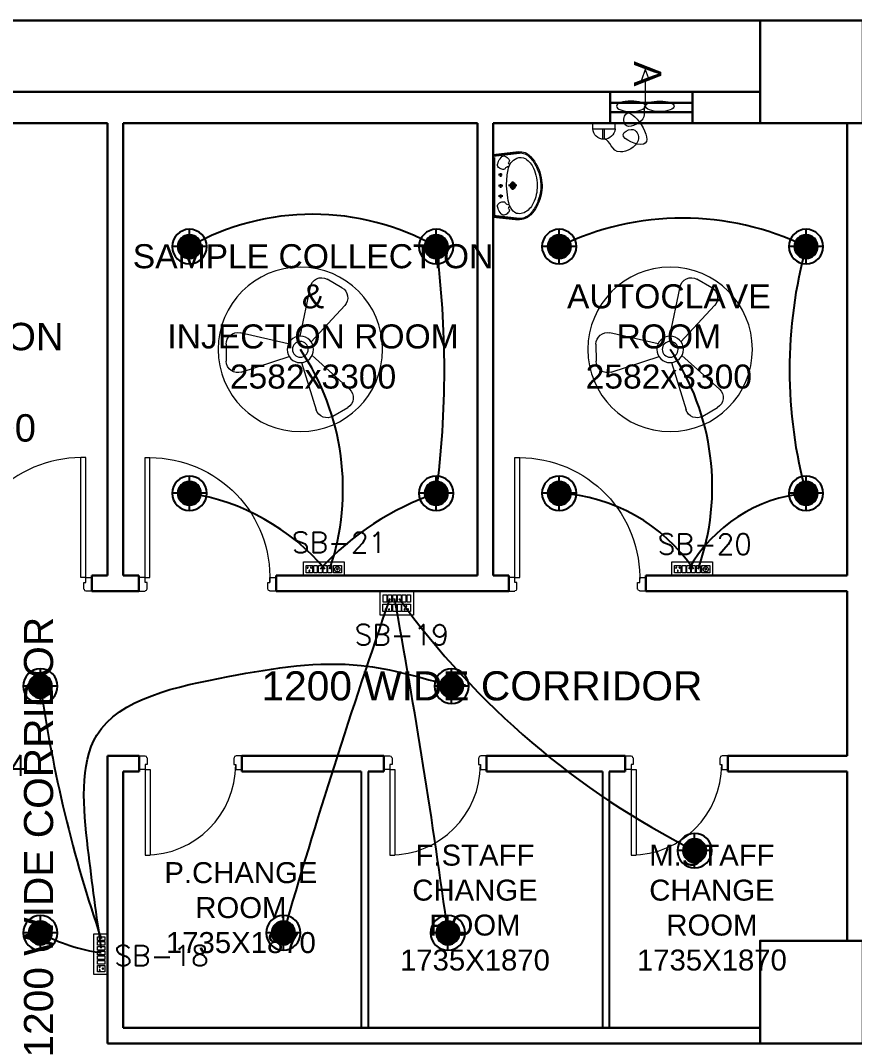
# Model space of a CAD drawing. Header units: millimetres. Extents: x 3552052 to 4144896, y -707811 to -630695.
# Drawn here: x 3625480 to 3631564, y -645404 to -637939 of the extents above; entities that cross this region are included whole.
import ezdxf
from ezdxf.enums import TextEntityAlignment as Align

# ---------------------------------------------------------------- set-up
doc = ezdxf.new("R2010")
doc.units = ezdxf.units.MM
doc.header["$LTSCALE"] = 6
doc.header["$MEASUREMENT"] = 0
doc.linetypes.add('HIDDEN', pattern=[0.375, 0.25, -0.125])
doc.layers.get('0').update_dxf_attribs({"linetype": 'CONTINUOUS', "lineweight": 0})
for name, color, linetype, lineweight in [('Chajja', 7, 'CONTINUOUS', 0), ('COL', 5, 'CONTINUOUS', 0), ('DIM', 7, 'CONTINUOUS', 0), ('DOOR', 44, 'CONTINUOUS', 0), ('ELE-1200MM CEILINGFAN', 6, 'CONTINUOUS', 0), ('ELE-12M RAW&UPS SB', 40, 'CONTINUOUS', 0), ('ELE-12W LED', 1, 'CONTINUOUS', 0), ('ELE-12W UPS LIGHT', 3, 'CONTINUOUS', 0), ('ELE-4M RAW P.SB', 40, 'CONTINUOUS', 0), ('ELE-4M UPS P.SB', 3, 'CONTINUOUS', 0), ('ELE-6M RAW P.SB', 40, 'HIDDEN', 0), ('ELE-EXHAUST FAN', 10, 'CONTINUOUS', 0), ('ELE-LIGHTING WIRRING', 7, 'CONTINUOUS', 0), ('JOINERY', 7, 'CONTINUOUS', 0), ('P-Wall', 36, 'CONTINUOUS', 0), ('WALL', 8, 'CONTINUOUS', 0), ('Window', 161, 'CONTINUOUS', 0)]:
    doc.layers.add(name, color=color, linetype=linetype, lineweight=lineweight)
doc.layers.add('ELE-LIGHTING WIRING', color=7, linetype='CONTINUOUS', lineweight=0, true_color=0x63d7b6)
doc.styles.add('ARIAL', font='arial.ttf')
doc.styles.add('ROMANS', font='romans.shx')

# ---------------------------------------------------------------- blocks, each defined once
blk = doc.blocks.new('QWE')
at = {"layer": 'ELE-12W UPS LIGHT', "lineweight": 25}
h = blk.add_hatch(dxfattribs=at)
h.set_pattern_fill('ANSI31', color=8)
h.set_pattern_definition([(45, (-1135553.9097, 459369.4158), (-2.24506403, 2.24506403), [])])
edge = h.paths.add_edge_path()
edge.add_arc((0, 0), 85.7, 0, 360)
at = {"layer": 'ELE-12W UPS LIGHT', "color": 3, "lineweight": 25}
for p, q in [((0, -126.1), (0, 126.1)), ((-126.1, 0), (126.1, 0))]:
    blk.add_line(p, q, dxfattribs=at)
for radius in [126.1, 85.7]:
    blk.add_circle((0, 0), radius, dxfattribs=at)
blk = doc.blocks.new('A$C19B8274B')
at = {"layer": 'DOOR'}
for p, q in [((-45, 925), (-80, 925)), ((-80, 50), (-80, 925)), ((-45, 50), (-45, 925)), ((-45, 50), (-80, 50)), ((-955, -50), (-955, -47.5)), ((-940, -35), (-942.5, -35)), ((-60, -35), (-57.5, -35)), ((-45, -50), (-45, -47.5))]:
    blk.add_line(p, q, dxfattribs=at)
for points in [[(-940, 15), (-955, 15), (-955, 50), (-1000, 50), (-1000, -50), (-955, -50)], [(-940, -35), (-940, 15)], [(-60, 15), (-45, 15), (-45, 50), (0, 50), (0, -50), (-45, -50)], [(-60, -35), (-60, 15)]]:
    blk.add_lwpolyline(points, dxfattribs=at)
at = {"layer": 'DOOR', "color": 145}
blk.add_arc((-80, 50), 875, 90, 182.29244, dxfattribs=at)
at = {"layer": 'DOOR'}
for centre, start, end in [((-955, -35), 270, 0), ((-45, -35), 180, 270)]:
    blk.add_arc(centre, 12.5, start, end, dxfattribs=at)
blk = doc.blocks.new('750')
at = {"layer": 'DOOR'}
for p, q in [((-50, 705), (-47.5, 705)), ((-35, 690), (-35, 692.5)), ((50, 45), (50, 80)), ((50, 80), (675, 80)), ((675, 45), (675, 80)), ((-50, 45), (-47.5, 45)), ((-35, 60), (-35, 57.5)), ((50, 45), (675, 45))]:
    blk.add_line(p, q, dxfattribs=at)
for points in [[(15, 690), (15, 705), (50, 705), (50, 750), (-50, 750), (-50, 705)], [(-35, 690), (15, 690)], [(15, 60), (15, 45), (50, 45), (50, 0), (-50, 0), (-50, 45)], [(-35, 60), (15, 60)]]:
    blk.add_lwpolyline(points, dxfattribs=at)
for centre, start, end in [((-35, 705), 180, 270), ((-35, 45), 90, 180)]:
    blk.add_arc(centre, 12.5, start, end, dxfattribs=at)
at = {"layer": 'DOOR', "color": 145}
blk.add_arc((15, 45), 660, 0, 90, dxfattribs=at)
blk = doc.blocks.new('u46')
at = {"color": 8, "lineweight": 25}
for p, q in [((-10.2, 228.4), (174.5, 249.1)), ((-10.2, 220.4), (181.2, 241.9)), ((-0.6, -208.9), (0.6, 208.9)), ((56.5, 80.8), (29.2, 80.8)), ((44.2, 92.9), (44.2, 66.7)), ((61.7, 1.6), (29.2, 1.6)), ((44.2, 13.7), (44.2, -12.6)), ((163.2, 3), (101.8, 3)), ((133.1, -27.2), (133.1, 33.1)), ((61.7, -73.2), (29.2, -73.2)), ((44.2, -61.1), (44.2, -87.4)), ((-10.2, -216.1), (181.2, -237.6)), ((-10.2, -224.1), (174.5, -244.8))]:
    blk.add_line(p, q, dxfattribs=at)
at = {"color": 8, "extrusion": (0, 0, -1)}
for centre, major_axis, start_param, end_param in [((187.7, 150.5), (0, 99.5), -0.132539, 0.848731), ((185.8, 147.6), (0.1, 94.4), -0.049658, 0.838116), ((56, 154.5), (0, 34), 4.33982, 5.202657), ((144.8, 128.2), (1.1, 126.1), -1.238036, -0.892193), ((65.8, 198.9), (0, 20.7), -1.101507, 0.481509), ((57.5, 163.3), (-0.3, 56.9), 0.324902, 0.965135), ((208, 103.4), (0, 109.8), -1.431017, -0.436146), ((110.3, 167.2), (-6.08, 6.08), 4.867594, 6.265028), ((110.5, 165), (5.47, 5.47), 2.097053, 3.541809), ((90.3, 184.5), (0, 17.9), 0.880684, 2.260744), ((189.6, 137.7), (0, 70.9), -0.405199, 0.56573), ((153.9, 79), (-0.2, 139.7), 0.557563, 1.193786), ((57.3, 20.1), (0, 275.4), 0.806541, 1.180915), ((49.5, 13.5), (-0.1, 293.9), 0.809856, 1.41441), ((64.6, 170.4), (0.3, 49.2), 3.359735, 4.09512), ((44.2, 80.8), (0.02, 6.43), 3.139035, 9.42222), ((62.5, 153), (0, 31.9), 2.620328, 3.422401), ((104.1, 117.8), (-0.2, 26.8), -1.278641, -0.487266), ((96.3, 135.9), (0, 7.39), -0.727724, 1.373337), ((387.1, 47.9), (-0.3, 296.4), -1.495794, -1.328336), ((13.1, 6.8), (0, 297.5), 1.141495, 1.637774), ((35, 2.5), (0, 302.7), 1.155365, 1.952189), ((44.2, 1.6), (0.08, 6.43), 3.12883, 9.412015), ((820.2, -1), (0.1, 732.1), -1.56667, -1.474079), ((888.1, 36.7), (0.8, 800.7), 4.558159, 4.668067), ((133.1, 3), (0, 21.6), 3.141254, 9.424439), ((133.1, 3), (-0.1, 15.5), 3.145308, 9.428493), ((133.1, 3), (0, 10.9), 3.142047372431534, 9.42523267961112), ((72.5, -1.7), (-0.1, 274.2), 1.346594, 1.865175), ((44.2, -73.2), (0.02, 6.43), 3.139035, 9.42222), ((62.5, -10.9), (0, 247.5), 1.579809, 2.112792), ((56, -148.1), (0, 34), 4.222121, 5.084958), ((64.6, -163.9), (0.1, 49.2), -0.960797, -0.225412), ((62.5, -146.6), (-0.1, 31.9), -0.276767, 0.525307), ((104.1, -111.4), (0.2, 26.8), 3.628858, 4.420234), ((96.6, -128.2), (-0.03, 8.55), 1.455188, 3.796569), ((263.1, -73.7), (0.1, 166.8), 4.181112, 4.641559), ((163.1, -79.8), (0.2, 126), 2.054055, 2.802751), ((56.1, -13.3), (0.2, 287), 1.808981, 2.322804), ((124.5, -51.6), (-0.2, 200.3), 1.868215, 2.281789), ((144.8, -121.8), (-0.3, 126.1), 4.027191, 4.373034), ((65.8, -192.5), (0, 20.7), 2.661884, 4.2449), ((57.5, -156.9), (0.3, 56.9), 2.176458, 2.816691), ((110.3, -160.8), (-6.08, 6.08), 4.730546, 6.12798), ((111.3, -159.3), (6.17, 6.17), 4.354779, 6.027124), ((90.3, -178.1), (0, 17.9), 0.880848, 2.260908), ((192.6, -126.1), (0, 80.1), 3.554495, 4.299548), ((181.2, -107), (0, 94.7), 2.890537, 3.362984), ((187.2, -138.1), (-0.1, 106), 2.310552, 2.942572), ((171.7, -117.2), (-0.1, 123.1), 2.127435, 2.640092), ((184.7, -162.2), (-0.1, 83.2), 2.850118, 3.264751), ((188.2, -159.7), (0, 78.1), 2.562376, 3.231693)]:
    blk.add_ellipse(centre, major_axis=major_axis, ratio=1, start_param=start_param, end_param=end_param, dxfattribs=at)
blk = doc.blocks.new('18W LED')
at = {"layer": 'ELE-12W LED', "lineweight": 25}
h = blk.add_hatch(dxfattribs=at)
h.set_pattern_fill('ANSI31', color=252)
h.set_pattern_definition([(45, (-1135553.9097, 459369.4158), (-2.24506403, 2.24506403), [])])
edge = h.paths.add_edge_path()
edge.add_arc((0, 0), 85.7, 0, 360)
at = {"layer": 'ELE-12W LED', "color": 1, "lineweight": 25}
for p, q in [((0, -126.1), (0, 126.1)), ((-126.1, 0), (126.1, 0))]:
    blk.add_line(p, q, dxfattribs=at)
for radius in [126.1, 85.7]:
    blk.add_circle((0, 0), radius, dxfattribs=at)
blk = doc.blocks.new('FGDFGG')
at = {"layer": 'ELE-12M RAW&UPS SB', "color": 40, "ltscale": 10}
for points in [[(3595228.4, -688021.4), (3594984.7, -688021.4), (3594984.7, -687846.4), (3595228.4, -687846.4)], [(3595033, -687926.2), (3595006.6, -687926.2), (3595006.6, -687873.4), (3595033, -687873.4)], [(3595067.7, -687926.2), (3595041.3, -687926.2), (3595041.3, -687873.4), (3595067.7, -687873.4)], [(3595102.4, -687926.2), (3595076, -687926.2), (3595076, -687873.4), (3595102.4, -687873.4)], [(3595137, -687926.2), (3595110.6, -687926.2), (3595110.6, -687873.4), (3595137, -687873.4)], [(3595102.4, -687993.7), (3595076, -687993.7), (3595076, -687940.9), (3595102.4, -687940.9)], [(3595137, -687993.7), (3595110.6, -687993.7), (3595110.6, -687940.9), (3595137, -687940.9)]]:
    blk.add_lwpolyline(points, close=True, dxfattribs=at)
at = {"layer": 'ELE-12M RAW&UPS SB', "color": 3, "linetype": 'ByBlock'}
blk.add_lwpolyline([(3595171.7, -687926.2), (3595145.3, -687926.2), (3595145.3, -687873.4), (3595171.7, -687873.4)], close=True, dxfattribs=at)
at = {"layer": 'ELE-12M RAW&UPS SB', "color": 3, "linetype": 'ByBlock', "elevation": 0}
blk.add_lwpolyline([(3595206.4, -687926.2), (3595180, -687926.2), (3595180, -687873.4), (3595206.4, -687873.4)], close=True, dxfattribs=at)
at = {"layer": 'ELE-4M RAW P.SB', "color": 40, "ltscale": 10}
for p, q in [((3595004.6, -687941.2), (3595067.7, -687941.2)), ((3595004.6, -687994), (3595004.6, -687941.2)), ((3595067.7, -687941.2), (3595067.7, -687994)), ((3595143.3, -687941.2), (3595206.4, -687941.2)), ((3595143.3, -687994), (3595143.3, -687941.2)), ((3595206.4, -687941.2), (3595206.4, -687994)), ((3595067.7, -687994), (3595004.6, -687994)), ((3595206.4, -687994), (3595143.3, -687994))]:
    blk.add_line(p, q, dxfattribs=at)
for centre, radius, start, end in [((3595022.9, -687977.9), 3.1, 5.26891, 272.51003), ((3595036.1, -687954.6), 3.6, 307.15837, 232.84163), ((3595036.1, -687958.2), 2.29, 161.40312, 18.59688), ((3595049.3, -687977.9), 3.1, 267.48997, 174.73109), ((3595161.7, -687977.9), 3.1, 5.26891, 272.51003), ((3595174.9, -687954.6), 3.6, 307.15837, 232.84163), ((3595174.9, -687958.2), 2.29, 161.40312, 18.59688), ((3595188, -687977.9), 3.1, 267.48997, 174.73109), ((3595025.4, -687980.1), 2.5, 202.68381, 75.09514), ((3595046.9, -687980.1), 2.5, 104.90486, 337.31619), ((3595164.1, -687980.1), 2.5, 202.68381, 75.09514), ((3595185.6, -687980.1), 2.5, 104.90486, 337.31619)]:
    blk.add_arc(centre, radius, start, end, dxfattribs=at)
blk = doc.blocks.new('FFFF5')
at = {"layer": 'ELE-4M RAW P.SB', "color": 40, "ltscale": 10}
for p, q in [((3582623.9, -692257.6), (3582670.2, -692257.6)), ((3582623.9, -692310.4), (3582623.9, -692257.6)), ((3582670.2, -692257.6), (3582670.2, -692310.4)), ((3582670.2, -692310.4), (3582623.9, -692310.4))]:
    blk.add_line(p, q, dxfattribs=at)
for points in [[(3582603.9, -692230), (3582900.2, -692230), (3582900.2, -692330), (3582603.9, -692330)], [(3582678.5, -692257.6), (3582704.9, -692257.6), (3582704.9, -692310.4), (3582678.5, -692310.4)], [(3582713.1, -692257.6), (3582739.5, -692257.6), (3582739.5, -692310.4), (3582713.1, -692310.4)], [(3582747.8, -692257.6), (3582774.2, -692257.6), (3582774.2, -692310.4), (3582747.8, -692310.4)], [(3582782.5, -692257.6), (3582808.9, -692257.6), (3582808.9, -692310.4), (3582782.5, -692310.4)]]:
    blk.add_lwpolyline(points, close=True, dxfattribs=at)
for centre, radius, start, end in [((3582633.9, -692273.7), 3.1, 87.48997, 354.73109), ((3582636.3, -692271.6), 2.5, 284.90486, 157.31619), ((3582647, -692297), 3.6, 127.15837, 52.84163), ((3582647, -692293.4), 2.29, 341.40312, 198.59688), ((3582657.8, -692271.6), 2.5, 22.68381, 255.09514), ((3582660.2, -692273.7), 3.1, 185.26891, 92.51003)]:
    blk.add_arc(centre, radius, start, end, dxfattribs=at)
at = {"layer": 'ELE-6M RAW P.SB', "color": 3, "linetype": 'ByBlock'}
for points in [[(3582817.2, -692257.6), (3582843.6, -692257.6), (3582843.6, -692310.4), (3582817.2, -692310.4)], [(3582851.9, -692257.6), (3582878.3, -692257.6), (3582878.3, -692310.4), (3582851.9, -692310.4)]]:
    blk.add_lwpolyline(points, close=True, dxfattribs=at)
blk = doc.blocks.new('DFGG')
at = {"layer": 'ELE-4M RAW P.SB', "color": 40, "ltscale": 10}
for p, q in [((3584690.5, -679090.2), (3584683, -679091.7)), ((3584684.4, -679095.5), (3584690.9, -679091.3)), ((3584692, -679080.7), (3584692.3, -679088.5)), ((3584693.5, -679088.6), (3584695.9, -679081.4)), ((3584701, -679094.7), (3584694, -679091.1)), ((3584873.2, -679064.5), (3584919.4, -679064.5)), ((3584873.2, -679117.2), (3584873.2, -679064.5)), ((3584919.4, -679064.5), (3584919.4, -679117.2)), ((3584693.4, -679092), (3584698.4, -679097.8)), ((3584919.4, -679117.2), (3584873.2, -679117.2))]:
    blk.add_line(p, q, dxfattribs=at)
for points in [[(3584939.4, -679144.9), (3584643.2, -679144.9), (3584643.2, -679044.9), (3584939.4, -679044.9)], [(3584721.1, -679117.6), (3584663.1, -679117.6), (3584663.1, -679064.8), (3584721.1, -679064.8)], [(3584760.8, -679117.2), (3584734.4, -679117.2), (3584734.4, -679064.5), (3584760.8, -679064.5)], [(3584830.2, -679117.2), (3584803.8, -679117.2), (3584803.8, -679064.5), (3584830.2, -679064.5)], [(3584864.9, -679117.2), (3584838.5, -679117.2), (3584838.5, -679064.5), (3584864.9, -679064.5)]]:
    blk.add_lwpolyline(points, close=True, dxfattribs=at)
for radius in [19.1, 1.78]:
    blk.add_circle((3584692.4, -679090.3), radius, dxfattribs=at)
for centre, radius, start, end in [((3584896.3, -679077.8), 3.6, 307.15837, 232.84163), ((3584896.3, -679081.4), 2.29, 161.40312, 18.59688), ((3584883.1, -679101.2), 3.1, 5.26891, 272.51003), ((3584885.5, -679103.3), 2.5, 202.68381, 75.09514), ((3584907, -679103.3), 2.5, 104.90486, 337.31619), ((3584909.5, -679101.2), 3.1, 267.48997, 174.73109)]:
    blk.add_arc(centre, radius, start, end, dxfattribs=at)
at = {"layer": 'ELE-6M RAW P.SB', "color": 3, "linetype": 'ByBlock'}
blk.add_lwpolyline([(3584795.5, -679117.2), (3584769.1, -679117.2), (3584769.1, -679064.5), (3584795.5, -679064.5)], close=True, dxfattribs=at)
blk = doc.blocks.new('A$C44D17E71')
at = {"layer": 'ELE-EXHAUST FAN', "color": 1}
for p, q in [((-13.3, 0.72), (-9.75, 2.1)), ((-13.3, 0.72), (-9.75, -0.48)), ((-9.75, 2.1), (-9.75, -0.48)), ((-0.97, 0.81), (-9.75, 0.81)), ((6.62, -9.32), (4.71, -9.31)), ((4.71, -9.31), (4.71, -16.8)), ((6.59, -16.81), (6.62, -9.32)), ((6.61, -12.95), (10.07, -12.97)), ((6.61, -13.55), (10.06, -13.57)), ((6.59, -16.81), (4.71, -16.8))]:
    blk.add_line(p, q, dxfattribs=at)
blk.add_ellipse((-0.97, 5.64), major_axis=(0, -4.83), ratio=0.36355, dxfattribs=at)
at = {"layer": 'ELE-EXHAUST FAN', "color": 1, "extrusion": (0, 0, -1)}
blk.add_ellipse((-0.97, -4.02), major_axis=(0, 4.83), ratio=0.36355, dxfattribs=at)
blk.add_ellipse((6.31, -13.06), major_axis=(0.02, 3.76), ratio=1, start_param=0.079283, end_param=3.06231, dxfattribs=at)
at = {"layer": 'ELE-EXHAUST FAN', "color": 1}
blk.add_open_spline([(-1.04, 0.81), (-0.79, -0.3), (3.44, 2.5), (7.59, -7.04), (-0.96, -5.98), (5.22, 0.41), (14.27, 3.09), (9.16, -9.39), (5.43, -2.53), (11.73, 0.02), (16.82, -10.79), (10.14, -10.71), (10.07, -12.97)], degree=3, knots=[0, 0, 0, 0, 6.261699, 12.352893, 15.787239, 21.858742, 28.752755, 35.678217, 39.225495, 45.354107, 53.693878, 67.421453, 67.421453, 67.421453, 67.421453], dxfattribs=at)
blk = doc.blocks.new('A$C07FB25EA')
at = {"layer": 'ELE-1200MM CEILINGFAN', "color": 3}
for p, q in [((6.53, 13.37), (9.47, 11.64)), ((0.26, 2.64), (3.17, 12.07)), ((9.84, 7.94), (2.36, 1.21)), ((-11.8, 4.55), (-2.22, 1.44)), ((-14.84, -1.03), (-14.81, 2.38)), ((-2.41, -1.1), (-12.04, -3.29)), ((2.16, -1.54), (8.87, -8.78)), ((1.96, -12.49), (-0.13, -2.65)), ((8.31, -12.34), (5.35, -14.02))]:
    blk.add_line(p, q, dxfattribs=at)
at = {"layer": 'ELE-1200MM CEILINGFAN', "color": 5, "ltscale": 10}
blk.add_circle((0, 0), 16.45, dxfattribs=at)
at = {"layer": 'ELE-1200MM CEILINGFAN', "color": 3}
for radius in [2.65, 1.58]:
    blk.add_circle((0, 0), radius, dxfattribs=at)
for centre, start, end in [((5.36, 11.38), 59.5281, 162.5229), ((8.3, 9.66), 311.9493, 59.5281), ((-12.51, 2.36), 71.9493, 179.5281), ((-12.54, -1.05), 179.5281, 282.5229), ((7.18, -10.34), 299.5281, 42.5229), ((4.21, -12.02), 191.9493, 299.5281)]:
    blk.add_arc(centre, 2.3, start, end, dxfattribs=at)

msp = doc.modelspace()

# ---------------------------------------------------------------- linework, layer by layer
at = {"layer": 'Chajja', "color": 7, "lineweight": 30, "ltscale": 200}
msp.add_line((3624915.4, -637938.9), (3630875.4, -637938.9), dxfattribs=at)
at = {"layer": 'COL', "color": 7, "lineweight": 30}
for points in [[(3630875.4, -638688.9), (3631625.4, -638688.9), (3631625.4, -637938.9), (3630875.4, -637938.9)], [(3630875.4, -645403.9), (3630875.4, -644653.9), (3631625.4, -644653.9), (3631625.4, -645403.9)]]:
    msp.add_lwpolyline(points, close=True, dxfattribs=at)
at = {"layer": 'ELE-LIGHTING WIRING', "lineweight": -3}
for centre, radius, start, end in [((3627612.9, -641188.2), 1835.2, 60.63213, 119.36787), ((3630310.4, -641427.7), 2047.2, 63.92018, 116.07982), ((3621745, -640488.9), 6827.5, 352.42527, 7.57473), ((3634517.2, -640488.9), 3427.1, 164.77471, 195.22529), ((3626008.4, -641357.7), 1824.3, 341.28993, 33.95132), ((3628730.1, -641343.9), 1796.5, 340.52209, 34.01641), ((3629175.9, -643324.2), 2045.7, 108.90958, 137.52991), ((3631306.1, -642475.1), 1090.4, 95.03498, 150.78854), ((3674531.1, -658256), 49072.6, 160.84896, 163.83792), ((3579158.7, -651229.3), 49882.1, 7.64138, 10.47869), ((3633071.5, -638683.4), 5947.8, 215.73685, 243.28746), ((3626281.7, -643354.8), 1404.4, 242.13856, 261.30584)]:
    msp.add_arc(centre, radius, start, end, dxfattribs=at)
at = {"layer": 'ELE-LIGHTING WIRING', "color": 254, "lineweight": -3, "true_color": 0xdebad0}
for centre, radius, start, end in [((3626466.2, -642988.3), 1618.3, 40.23757, 81.23192), ((3629344.1, -642647.5), 1260.4, 33.98866, 86.98243), ((3635624.3, -641361.7), 10101.3, 188.16563, 198.93211)]:
    msp.add_arc(centre, radius, start, end, dxfattribs=at)
at = {"layer": 'ELE-LIGHTING WIRING', "lineweight": -3}
msp.add_spline([(3626069.5, -644708.4), (3625972.7, -643977.8), (3626037.7, -643152.9), (3626995.3, -642726.2), (3627965.9, -642645.5), (3628625.4, -642796.4)], degree=3, dxfattribs=at)
at = {"layer": 'P-Wall', "color": 251, "lineweight": -3}
for p, q in [((3627965.4, -643418.9), (3627965.4, -645288.9)), ((3628015.4, -643418.9), (3628015.4, -645288.9)), ((3629725.4, -643418.9), (3629725.4, -645288.9)), ((3629775.4, -643418.9), (3629775.4, -645288.9))]:
    msp.add_line(p, q, dxfattribs=at)
at = {"layer": 'WALL', "color": 7, "lineweight": 30}
for p, q in [((3630875.4, -638458.9), (3624915.4, -638458.9)), ((3626115.4, -638688.9), (3622850.4, -638688.9)), ((3626115.4, -641988.9), (3626115.4, -638688.9)), ((3626230.4, -641988.9), (3626230.4, -638688.9)), ((3628812.9, -638688.9), (3626230.4, -638688.9)), ((3628812.9, -641988.9), (3628812.9, -638688.9)), ((3630875.4, -638688.9), (3628927.9, -638688.9)), ((3628927.9, -641988.9), (3628927.9, -638688.9)), ((3631510.4, -640303.9), (3631510.4, -638688.9)), ((3631510.4, -640303.9), (3631510.4, -640303.9)), ((3631510.4, -641988.9), (3631510.4, -640303.9)), ((3626115.4, -641988.9), (3626001.3, -641988.9)), ((3626001.3, -641988.9), (3626001.3, -642103.9)), ((3626115.4, -641988.9), (3626001.3, -641988.9)), ((3626344.5, -641988.9), (3626230.4, -641988.9)), ((3626344.5, -641988.9), (3626344.5, -642103.9)), ((3628812.9, -641988.9), (3627344.5, -641988.9)), ((3627344.5, -641988.9), (3627344.5, -642103.9)), ((3629042, -641988.9), (3628927.9, -641988.9)), ((3629042, -641988.9), (3629042, -642103.9)), ((3631510.4, -641988.9), (3630042, -641988.9)), ((3630042, -641988.9), (3630042, -642103.9)), ((3626344.5, -642103.9), (3626001.3, -642103.9)), ((3629042, -642103.9), (3627344.5, -642103.9)), ((3631510.4, -642103.9), (3630042, -642103.9)), ((3631510.4, -643303.9), (3631510.4, -642103.9)), ((3626115.4, -645403.9), (3626115.4, -643303.9)), ((3626345.4, -643303.9), (3626115.4, -643303.9)), ((3626345.4, -643418.9), (3626345.4, -643303.9)), ((3628130.4, -643303.9), (3627095.4, -643303.9)), ((3627095.4, -643418.9), (3627095.4, -643303.9)), ((3628130.4, -643418.9), (3628130.4, -643303.9)), ((3629890.4, -643303.9), (3628880.4, -643303.9)), ((3628880.4, -643418.9), (3628880.4, -643303.9)), ((3629890.4, -643418.9), (3629890.4, -643303.9)), ((3631510.4, -643303.9), (3630640.4, -643303.9)), ((3630640.4, -643418.9), (3630640.4, -643303.9)), ((3626230.4, -645288.9), (3626230.4, -643418.9)), ((3626345.4, -643418.9), (3626230.4, -643418.9)), ((3627965.4, -643418.9), (3627095.4, -643418.9)), ((3628130.4, -643418.9), (3628015.4, -643418.9)), ((3629725.4, -643418.9), (3628880.4, -643418.9)), ((3629890.4, -643418.9), (3629775.4, -643418.9)), ((3631510.4, -643418.9), (3630640.4, -643418.9)), ((3631510.4, -644653.9), (3631510.4, -643418.9)), ((3626230.4, -645288.9), (3630875.4, -645288.9)), ((3626115.4, -645403.9), (3630875.4, -645403.9))]:
    msp.add_line(p, q, dxfattribs=at)
at = {"layer": 'WALL', "color": 251, "lineweight": -3}
msp.add_lwpolyline([(3630362.8, -638688.9), (3634077.6, -638688.9)], dxfattribs=at)
at = {"layer": 'Window', "color": 7, "lineweight": 30, "elevation": 0}
for points in [[(3630381.8, -638689.1), (3630381.8, -638459.1), (3629781.8, -638459.1), (3629781.8, -638689.1)], [(3630381.8, -638609.1), (3630381.8, -638539.1), (3629781.8, -638539.1), (3629781.8, -638609.1)]]:
    msp.add_lwpolyline(points, close=True, dxfattribs=at)

# ---------------------------------------------------------------- block references
at = {"layer": 'DOOR', "color": 251, "lineweight": -3}
msp.add_blockref('A$C19B8274B', (3626001.3, -642053.9), dxfattribs=at)
at = {"layer": 'DOOR', "color": 251, "lineweight": -3, "xscale": -1}
for p in [(3626344.5, -642053.9), (3629042, -642053.9)]:
    msp.add_blockref('A$C19B8274B', p, dxfattribs=at)
at = {"layer": 'DOOR', "color": 251, "lineweight": -3, "rotation": 270}
for p in [(3626345.4, -643353.9), (3628130.4, -643353.9), (3629890.4, -643353.9)]:
    msp.add_blockref('750', p, dxfattribs=at)
at = {"layer": 'ELE-1200MM CEILINGFAN', "color": 7, "lineweight": 30, "ltscale": 8, "xscale": -36.47592107175105, "yscale": 36.47592107175105, "zscale": 36.47592107175105, "rotation": 180}
for p in [(3627521.7, -640338.9), (3630219.2, -640338.9)]:
    msp.add_blockref('A$C07FB25EA', p, dxfattribs=at)
at = {"layer": 'ELE-12W LED', "color": 6, "lineweight": -3, "xscale": -1}
for p in [(3626712.9, -639588.9), (3628512.9, -639588.9), (3629410.4, -639588.9), (3631210.4, -639588.9), (3628512.9, -641388.9), (3631210.4, -641388.9), (3628625.4, -642796.4), (3630397.9, -643996.4), (3625625.4, -644596.4), (3627397.9, -644596.4), (3628597.9, -644596.4)]:
    msp.add_blockref('18W LED', p, dxfattribs=at)
at = {"layer": 'ELE-12W UPS LIGHT', "lineweight": -3, "xscale": -1}
for p in [(3626712.9, -641388.9), (3629410.4, -641388.9), (3625625.4, -642796.4)]:
    msp.add_blockref('QWE', p, dxfattribs=at)
at = {"layer": 'ELE-4M UPS P.SB', "color": 0, "lineweight": -3}
for name, p, rotation in [('DFGG', (7212483.9, -1321033.8), 180), ('DFGG', (7215171.4, -1321033.8), 180), ('FFFF5', (2933785.4, -4227504.1), 90)]:
    msp.add_blockref(name, p, dxfattribs=dict(at, rotation=rotation))
msp.add_blockref('FGDFGG', (33119.8, 45742.5), dxfattribs=at)
at = {"layer": 'ELE-EXHAUST FAN', "lineweight": -3, "xscale": 21.82094173196808, "yscale": 21.82094173196808, "zscale": 21.82094173196808, "rotation": 270}
msp.add_blockref('A$C44D17E71', (3630020.9, -638586.1), dxfattribs=at)
at = {"layer": 'WALL', "color": 251, "lineweight": -3}
msp.add_blockref('u46', (3628938.1, -639147.1), dxfattribs=at)

# ---------------------------------------------------------------- texts
at = {"layer": 'DIM', "color": 251, "lineweight": -3, "style": 'ARIAL'}
msp.add_text('1200 WIDE CORRIDOR', height=212.5, rotation=90, dxfattribs=at).set_placement((3625782.1, -643898.1), align=Align.BOTTOM_CENTER)
msp.add_text('1200 WIDE CORRIDOR', height=212.5, dxfattribs=at).set_placement((3628846.4, -642964), align=Align.BOTTOM_CENTER)
at = {"layer": 'DIM', "color": 7, "lineweight": -3, "attachment_point": 5, "style": 'ARIAL'}
for s, insert, char_height, width in [('SAMPLE COLLECTION \\P&\\PINJECTION ROOM\\P2582x3300', (3627614.4, -640099.3), 175.567, 2637.717), ('SEMEN\\PCOLLECTION ROOM 2365x3300', (3624902.1, -640413.3), 200, 1980.803), ('\\PAUTOCLAVE\\PROOM\\P2582x3300', (3630209.5, -640099.3), 175.57, 1589.812), ('F.STAFF\\PCHANGE\\PROOM\\P1735X1870', (3628795.5, -644413.1), 153, 1198.956), ('M.STAFF\\PCHANGE\\PROOM\\P1735X1870', (3630523.8, -644413.1), 153, 1198.956), ('P.CHANGE\\PROOM\\P1735X1870', (3627088.1, -644413.1), 153, 1198.956)]:
    msp.add_mtext(s, dxfattribs=dict(at, insert=insert, char_height=char_height, width=width))
at = {"layer": 'ELE-LIGHTING WIRRING', "color": 200, "lineweight": -3, "char_height": 150, "width": 349.838, "attachment_point": 1, "style": 'ROMANS'}
for s, insert in [('{\\C256;SB-21}', (3627460, -641673.1)), ('{\\C256;SB-20}', (3630128.2, -641684.6)), ('{\\C256;SB-19}', (3627917.5, -642346.4)), ('{\\C256;SB-24}', (3624838.5, -643299.7)), ('{\\C256;SB-18}', (3626165.1, -644687.5))]:
    msp.add_mtext(s, dxfattribs=dict(at, insert=insert))
at = {"layer": 'JOINERY', "lineweight": -3, "style": 'ARIAL', "width": 1}
msp.add_text('V', height=200, rotation=90, dxfattribs=at).set_placement((3630155.6, -638421.4))

doc.saveas('drawing.dxf')
